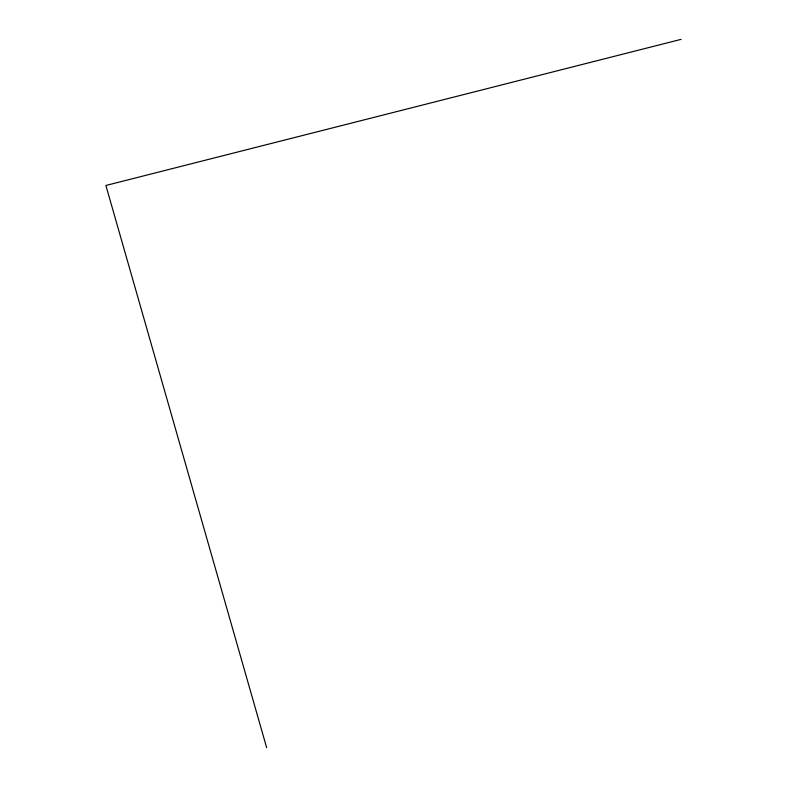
<?xml version="1.0" encoding="UTF-8"?>
<svg xmlns="http://www.w3.org/2000/svg" width="787" height="787" viewBox="0 0 787 787"><rect width="100%" height="100%" fill="white"/><g stroke="black" fill="none" stroke-linecap="round" stroke-linejoin="round"><path stroke-width="1.18" d="M681.109 39.35L105.891 185.476L266.655 747.65"/></g></svg>
